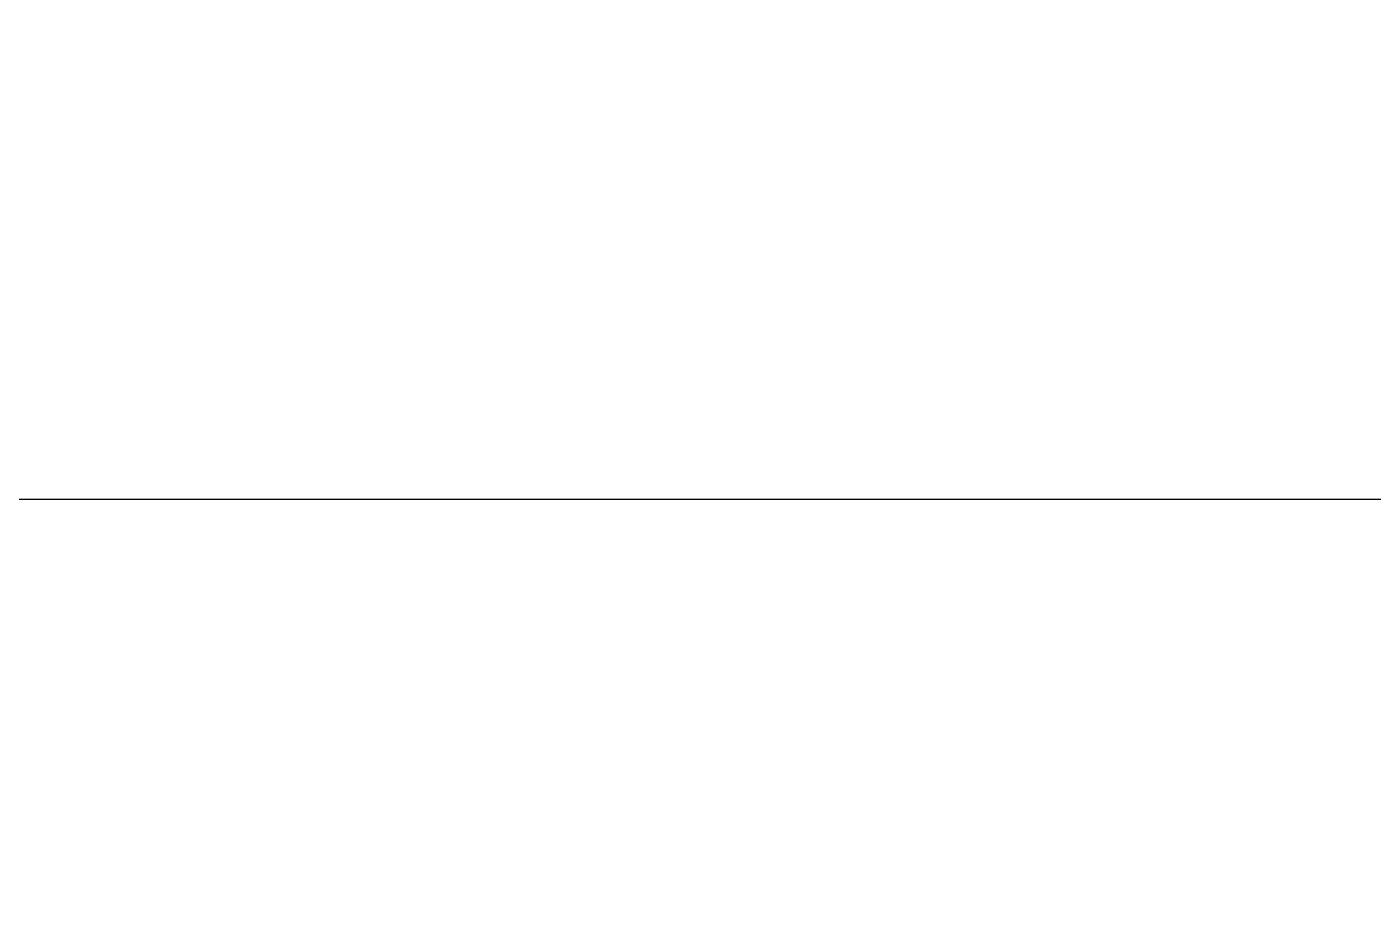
# Model space of a CAD drawing. Header units: millimetres. Extents: x 2258 to 5600, y 711 to 2563.
# Drawn here: x 2886.4 to 2891.97, y 2002.25 to 2005.89 of the extents above; entities that cross this region are included whole.
import ezdxf

# ---------------------------------------------------------------- set-up
doc = ezdxf.new("R2010")
doc.units = ezdxf.units.MM
for name, color, linetype, lineweight in [('PQI-A-IN-ELEV', 245, 'Continuous', 9), ('PQI-A-IN-FURN', 39, 'Continuous', 13), ('PQI-A-WIN', 140, 'Continuous', 13)]:
    doc.layers.add(name, color=color, linetype=linetype, lineweight=lineweight)

# ---------------------------------------------------------------- blocks, each defined once
blk = doc.blocks.new('w2')
at = {"layer": 'PQI-A-IN-ELEV', "ltscale": 1000}
blk.add_line((-1699.999999950109, 100), (1.455191522836685e-11, 100), dxfattribs=at)

msp = doc.modelspace()

# ---------------------------------------------------------------- linework, layer by layer
at = {"layer": 'PQI-A-IN-FURN'}
msp.add_lwpolyline([(2519.387334470492, 2003.936677948378), (2687.392220573427, 2003.936678004859), (2687.392220596155, 1936.331020662701), (2825.115173618859, 1936.331020708979), (2825.115174274238, 2003.93695844689), (3215.153394846295, 2003.939031685777), (3215.154883787693, 2021.321342540499), (3282.760821453121, 2021.321342563169), (3282.76082141709, 2128.525043723899), (3215.154883759675, 2128.525043701176), (3215.153394738962, 2191.304120361959), (2920.332035977699, 2191.329024997246), (2920.33203592365, 2349.656781778308), (2789.164249934938, 2349.663087061168), (2748.720983237825, 2382.350424989174), (2697.185808863005, 2320.698296125242), (2631.8917600328, 2375.104564393031)], dxfattribs=at)

# ---------------------------------------------------------------- block references
at = {"layer": 'PQI-A-WIN', "ltscale": 1000, "xscale": 0.03863196438221001, "yscale": 0.03863196438221001, "zscale": 0.03863196438221001, "rotation": 179.997245771198}
msp.add_blockref('w2', (2855.268949437088, 2007.803311601632), dxfattribs=at)

doc.saveas('drawing.dxf')
